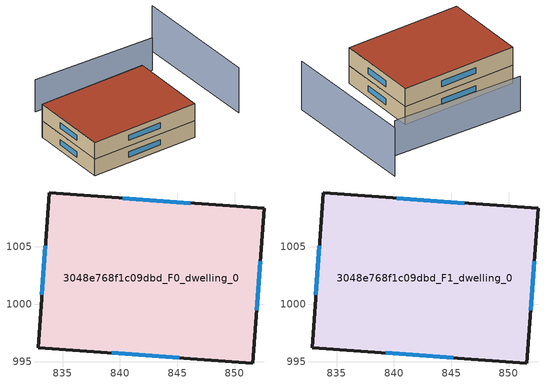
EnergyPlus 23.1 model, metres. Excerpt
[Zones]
3048e768f1c09dbd_F0_dwelling_0
 floor ground (EU_floor_Construction): 852.55,1008.33 851.57,994.86 832.87,996.22 833.84,1009.69 z0
 wall outside (EU_wall_Construction): 833.84,1009.69 832.87,996.22 851.57,994.86 852.55,1008.33 833.84,1009.69 z0:3
 window (EU_Window_Construction): 833.51,1005.08 833.2,1000.83 / 846.15,1008.79 840.25,1009.22 / 851.91,999.47 852.21,1003.72 / 839.27,995.76 845.17,995.33 z1.03:1.97
3048e768f1c09dbd_F1_dwelling_0
 floor to 3048e768f1c09dbd_F0_dwelling_0 (EU_floor_Construction): 852.55,1008.33 851.57,994.86 832.87,996.22 833.84,1009.69 z3
 wall outside (EU_wall_Construction): 833.84,1009.69 832.87,996.22 851.57,994.86 852.55,1008.33 833.84,1009.69 z3:6
 window (EU_Window_Construction): 833.51,1005.08 833.2,1000.83 / 846.15,1008.79 840.25,1009.22 / 851.91,999.47 852.21,1003.72 / 839.27,995.76 845.17,995.33 z4.03:4.97
 roof outside (EU_roof_Construction): 851.57,994.86 852.55,1008.33 833.84,1009.69 832.87,996.22 z6
shading: 861.14,995.86 862.39,1017.73 z0:8.1; 858.88,1013.6 837.7,1015.93 z0:5.8
[Building]
EU S2 Campaign: North Axis=0; Terrain=City; Solar Distribution=FullExterior
[Site:Location]
Cape.Town.Intl.AP: Latitude=-33.965; Longitude=18.602; Time Zone=2; Elevation=46
[SizingPeriod:WeatherFileDays]
AnnualSizingPeriod: Begin Month=1; Begin Day of Month=1; End Month=12; End Day of Month=31; Day of Week for Start Day=Monday; Use Weather File Daylight Saving Period=No; Use Weather File Rain and Snow Indicators=No
[MATERIAL]
EU_InternalMass_Material: Roughness=MediumRough; Thickness=0.1; Conductivity=1; Density=1800; Specific Heat=900; Thermal Absorptance=0.9; Solar Absorptance=0.7; Visible Absorptance=0.7
[MATERIAL:NOMASS] Roughness=MediumRough; Thermal Absorptance=0.9; Solar Absorptance=0.7; Visible Absorptance=0.7
Name | Thermal Resistance
EU_wall_NoMass | 0.493876
EU_roof_NoMass | 0.449382
EU_floor_NoMass | 1.25
[WINDOWMATERIAL:SIMPLEGLAZINGSYSTEM]
EU_Window_SimpleGlazing: UFactor=4.4; Solar Heat Gain Coefficient=0.85; Visible Transmittance=0.85
[CONSTRUCTION]
EU_wall_Construction: EU_wall_NoMass
EU_roof_Construction: EU_roof_NoMass
EU_floor_Construction: EU_floor_NoMass
EU_Window_Construction: EU_Window_SimpleGlazing
EU_InternalMass_Construction: EU_InternalMass_Material
[ZONE] Type=1; Multiplier=1; Ceiling Height=autocalculate; Floor Area=autocalculate; Part of Total Floor Area=Yes
Name | Volume
3048e768f1c09dbd_F0_dwelling_0 | 759.751
3048e768f1c09dbd_F1_dwelling_0 | 759.752
[INTERNALMASS] Construction=EU_InternalMass_Construction; Surface Area=253.25
Name | Zone or ZoneList
3048e768f1c09dbd_F0_dwelling_0_EU_InternalMass | 3048e768f1c09dbd_F0_dwelling_0
3048e768f1c09dbd_F1_dwelling_0_EU_InternalMass | 3048e768f1c09dbd_F1_dwelling_0
[OTHEREQUIPMENT] Fuel Type=Electricity; Design Level Calculation Method=Watts/Area; Power per Zone Floor Area=1; Fraction Latent=0; Fraction Radiant=0; Fraction Lost=0; Carbon Dioxide Generation Rate=0; EndUse Subcategory=EU_Step8_InternalGains
Name | Zone or ZoneList or Space or SpaceList | Schedule
EU_Step8_InternalGain_3048e768f1c09dbd_F0_dwelling_0_f000 | 3048e768f1c09dbd_F0_dwelling_0 | EU_Step8_GainSchedule_3048e768f1c09dbd_F0_dwelling_0_f000
EU_Step8_InternalGain_3048e768f1c09dbd_F1_dwelling_0_f000 | 3048e768f1c09dbd_F1_dwelling_0 | EU_Step8_GainSchedule_3048e768f1c09dbd_F1_dwelling_0_f000
[ZONEVENTILATION:DESIGNFLOWRATE] Schedule=EU_AlwaysOn; Design Flow Rate Calculation Method=AirChanges/Hour; Air Changes per Hour=0.64; Ventilation Type=Natural; Fan Pressure Rise=0; Fan Total Efficiency=1; Constant Term Coefficient=1; Temperature Term Coefficient=0; Velocity Term Coefficient=0; Velocity Squared Term Coefficient=0; Minimum Indoor Temperature=-100; Maximum Indoor Temperature=100; Delta Temperature=-100; Minimum Outdoor Temperature=-100; Maximum Outdoor Temperature=100; Maximum Wind Speed=40
Name | Zone or ZoneList or Space or SpaceList
EU_ConstantAir_3048e768f1c09dbd_F0_dwelling_0 | 3048e768f1c09dbd_F0_dwelling_0
EU_ConstantAir_3048e768f1c09dbd_F1_dwelling_0 | 3048e768f1c09dbd_F1_dwelling_0
[HVACTEMPLATE:THERMOSTAT] Constant Heating Setpoint=20; Constant Cooling Setpoint=50
EU_HeatOnly_3048e768f1c09dbd_F0_dwelling_0; EU_HeatOnly_3048e768f1c09dbd_F1_dwelling_0
[HVACTEMPLATE:ZONE:IDEALLOADSAIRSYSTEM] System Availability Schedule=EU_AlwaysOn; Maximum Heating Supply Air Temperature=50; Minimum Cooling Supply Air Temperature=13; Maximum Heating Supply Air Humidity Ratio=0.0156; Minimum Cooling Supply Air Humidity Ratio=0.0077; Heating Limit=NoLimit; Cooling Limit=NoLimit; Heating Availability Schedule=EU_AlwaysOn; Cooling Availability Schedule=EU_CoolingOff; Dehumidification Control Type=ConstantSensibleHeatRatio; Cooling Sensible Heat Ratio=0.7; Dehumidification Setpoint=60; Humidification Control Type=None; Humidification Setpoint=30; Outdoor Air Method=None; Outdoor Air Flow Rate per Person=0.00944; Outdoor Air Flow Rate per Zone Floor Area=0; Outdoor Air Flow Rate per Zone=0; Demand Controlled Ventilation Type=None; Outdoor Air Economizer Type=NoEconomizer; Heat Recovery Type=None; Sensible Heat Recovery Effectiveness=0.7; Latent Heat Recovery Effectiveness=0.65
Name | Template Thermostat
3048e768f1c09dbd_F0_dwelling_0 | EU_HeatOnly_3048e768f1c09dbd_F0_dwelling_0
3048e768f1c09dbd_F1_dwelling_0 | EU_HeatOnly_3048e768f1c09dbd_F1_dwelling_0
[SIZING:ZONE] Zone Cooling Design Supply Air Temperature Input Method=SupplyAirTemperature; Zone Cooling Design Supply Air Temperature=13; Zone Heating Design Supply Air Temperature Input Method=SupplyAirTemperature; Zone Heating Design Supply Air Temperature=50; Zone Cooling Design Supply Air Humidity Ratio=0.008; Zone Heating Design Supply Air Humidity Ratio=0.008; Cooling Design Air Flow Method=DesignDay; Cooling Design Air Flow Rate=0; Cooling Minimum Air Flow per Zone Floor Area=0.000762; Cooling Minimum Air Flow=0; Cooling Minimum Air Flow Fraction=0.2; Heating Design Air Flow Method=DesignDay; Heating Design Air Flow Rate=0; Heating Maximum Air Flow per Zone Floor Area=0.002032; Heating Maximum Air Flow=0.141576; Heating Maximum Air Flow Fraction=0.3; Account for Dedicated Outdoor Air System=No; Dedicated Outdoor Air System Control Strategy=NeutralSupplyAir; Dedicated Outdoor Air Low Setpoint Temperature for Design=autosize; Dedicated Outdoor Air High Setpoint Temperature for Design=autosize; Zone Load Sizing Method=Sensible Load Only No Latent Load; Zone Latent Cooling Design Supply Air Humidity Ratio Input Method=HumidityRatioDifference; Zone Cooling Design Supply Air Humidity Ratio Difference=0.005; Zone Latent Heating Design Supply Air Humidity Ratio Input Method=HumidityRatioDifference; Zone Humidification Design Supply Air Humidity Ratio Difference=0.005
3048e768f1c09dbd_F0_dwelling_0; 3048e768f1c09dbd_F1_dwelling_0
[SCHEDULE:CONSTANT]
Name | Hourly Value
EU_AlwaysOn | 1
EU_CoolingOff | 0
[SCHEDULE:FILE] Column Number=1; Rows to Skip at Top=0; Number of Hours of Data=8760; Column Separator=Comma; Interpolate to Timestep=No; Minutes per Item=60; Adjust Schedule for Daylight Savings=Yes
Name | File
EU_Step8_GainSchedule_3048e768f1c09dbd_F0_dwelling_0_f000 | ../../schedules/3048e768f1c09dbd/3048e768f1c09dbd_F0_dwelling_0_f000_gain.csv
EU_Step8_GainSchedule_3048e768f1c09dbd_F1_dwelling_0_f000 | ../../schedules/3048e768f1c09dbd/3048e768f1c09dbd_F1_dwelling_0_f000_gain.csv
